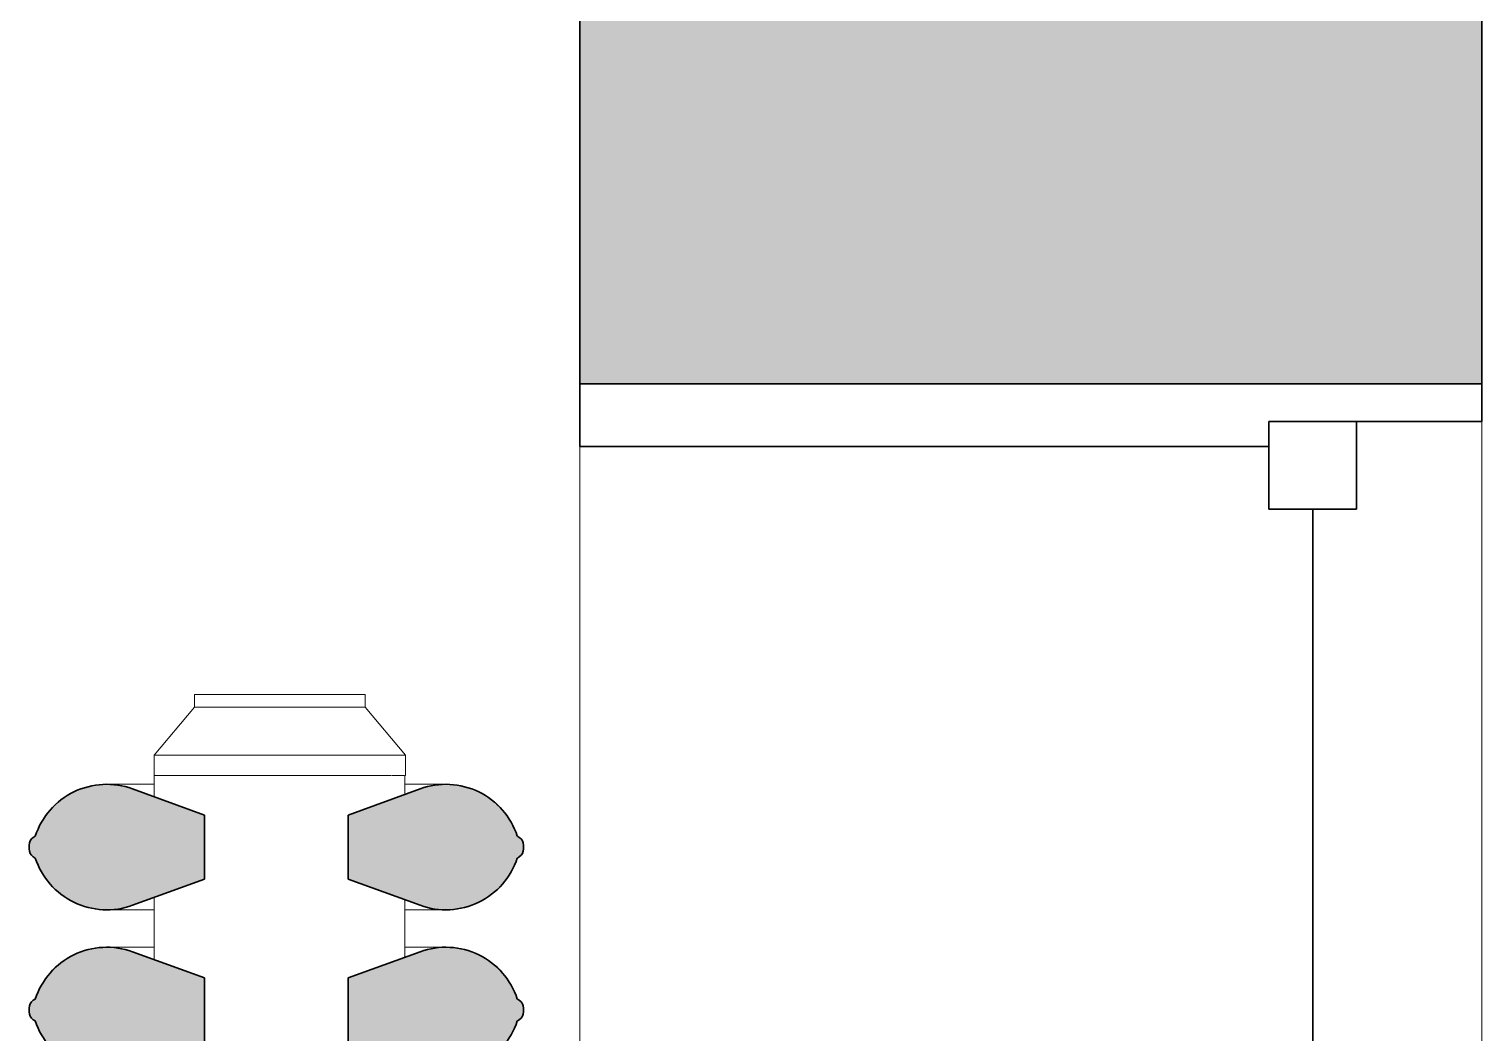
# Model space of a CAD drawing. Header units: inches. Extents: x -1176 to 1551, y -3558 to 978.
# Drawn here: x -783.03 to -754.04, y -249.13 to -229.11 of the extents above; entities that cross this region are included whole.
import ezdxf

# ---------------------------------------------------------------- set-up
doc = ezdxf.new("R2010")
doc.units = ezdxf.units.IN
doc.header["$MEASUREMENT"] = 0
doc.linetypes.add('Demolished', pattern=[0.1875, 0.125, -0.0625])
for name, color, linetype, lineweight in [('A-GENM', 13, 'Demolished', 9), ('A-GLAZ', 151, 'Continuous', 18), ('A-WALL', 113, 'Continuous', 18), ('A-WALL-PATT', 111, 'Continuous', 18)]:
    doc.layers.add(name, color=color, linetype=linetype, lineweight=lineweight)

# ---------------------------------------------------------------- blocks, each defined once
blk = doc.blocks.new('Double Hung - balcony windows 3_ 6_-6827319-1st Floor Demo')
at = {"layer": 'A-GLAZ', "color": 8, "lineweight": 30}
for p, q in [((-21, 9), (-20.25, 9)), ((-20.25, 4.75), (-20.25, 9)), ((-20.25, 6.5), (-20.25, 4.75)), ((-20.25, 6.5), (-18.5, 6.5)), ((-18.5, 6.5), (-18.5, 4.75)), ((-18.5, 5.625), (18.5, 5.625)), ((-20.25, 4.75), (-18.5, 4.75)), ((-20.25, 4.75), (-19.75, 4.75)), ((-19.75, -9), (-19.75, 4.75)), ((-19.75, -9), (-21, -9))]:
    blk.add_line(p, q, dxfattribs=at)
blk = doc.blocks.new('Cast_Iron_Radiator_8182 - Cast_Iron_Radiator_8182-7592503-1st Floor Demo')
at = {"layer": 'A-GENM', "linetype": 'Continuous'}
h = blk.add_hatch(color=7, dxfattribs=at)
h.paths.add_polyline_path([(-4.507, -3.546), (-4.509, -3.204), (-4.589, -2.87), (-5.111, -1.435), (-6.389, -1.435), (-6.911, -2.87), (-6.991, -3.204), (-6.993, -3.546), (-6.917, -3.881), (-6.767, -4.189), (-6.551, -4.455), (-6.28, -4.666), (-5.968, -4.809), (-5.913, -4.883), (-5.787, -4.933), (-5.713, -4.933), (-5.557, -4.848), (-5.532, -4.809), (-5.22, -4.666), (-4.949, -4.455), (-4.733, -4.189), (-4.583, -3.881)], flags=0)
h.paths.add_polyline_path([(-4.507, 3.546), (-4.583, 3.881), (-4.733, 4.189), (-4.949, 4.455), (-5.22, 4.666), (-5.532, 4.809), (-5.587, 4.883), (-5.713, 4.933), (-5.787, 4.933), (-5.943, 4.848), (-5.968, 4.809), (-6.28, 4.666), (-6.551, 4.455), (-6.767, 4.189), (-6.937, 3.793), (-6.993, 3.546), (-6.991, 3.204), (-6.911, 2.87), (-6.389, 1.435), (-5.111, 1.435), (-4.589, 2.87), (-4.509, 3.204)], flags=0)
h = blk.add_hatch(color=7, dxfattribs=at)
h.paths.add_polyline_path([(-1.257, -3.546), (-1.259, -3.204), (-1.339, -2.87), (-1.861, -1.435), (-3.139, -1.435), (-3.661, -2.87), (-3.741, -3.204), (-3.743, -3.546), (-3.667, -3.881), (-3.517, -4.189), (-3.233, -4.508), (-3.03, -4.666), (-2.718, -4.809), (-2.663, -4.883), (-2.537, -4.933), (-2.463, -4.933), (-2.307, -4.848), (-2.282, -4.809), (-1.97, -4.666), (-1.699, -4.455), (-1.483, -4.189), (-1.333, -3.881)], flags=0)
h.paths.add_polyline_path([(-1.257, 3.546), (-1.333, 3.881), (-1.483, 4.189), (-1.699, 4.455), (-1.97, 4.666), (-2.282, 4.809), (-2.337, 4.883), (-2.463, 4.933), (-2.537, 4.933), (-2.693, 4.848), (-2.718, 4.809), (-3.03, 4.666), (-3.301, 4.455), (-3.517, 4.189), (-3.687, 3.793), (-3.743, 3.546), (-3.741, 3.204), (-3.661, 2.87), (-3.139, 1.435), (-1.861, 1.435), (-1.339, 2.87), (-1.259, 3.204)], flags=0)
at = {"layer": 'A-GENM', "color": 8, "linetype": 'Continuous', "lineweight": 30}
for p, q in [((-5.787, 4.933), (-5.713, 4.933)), ((-2.537, 4.933), (-2.463, 4.933)), ((-5.968, 4.809), (-5.943, 4.848)), ((-5.557, 4.848), (-5.532, 4.809)), ((-2.718, 4.809), (-2.693, 4.848)), ((-2.307, 4.848), (-2.282, 4.809)), ((-6.911, 2.87), (-6.389, 1.435)), ((-4.589, 2.87), (-5.111, 1.435)), ((-3.661, 2.87), (-3.139, 1.435)), ((-5.111, 1.435), (-6.389, 1.435)), ((-1.861, 1.435), (-3.139, 1.435)), ((-6.911, -2.87), (-6.389, -1.435)), ((-5.111, -1.435), (-6.389, -1.435)), ((-4.589, -2.87), (-5.111, -1.435)), ((-3.661, -2.87), (-3.139, -1.435)), ((-1.861, -1.435), (-3.139, -1.435)), ((-5.968, -4.809), (-5.943, -4.848)), ((-5.557, -4.848), (-5.532, -4.809)), ((-2.718, -4.809), (-2.693, -4.848)), ((-2.307, -4.848), (-2.282, -4.809)), ((-5.787, -4.933), (-5.713, -4.933)), ((-2.537, -4.933), (-2.463, -4.933))]:
    blk.add_line(p, q, dxfattribs=at)
at = {"layer": 'A-GENM', "linetype": 'Continuous'}
for p, q in [((-7.584, 2.575), (-8.542, 1.771)), ((-7.179, 2.575), (-7.584, 2.575)), ((-7.584, -2.438), (-7.584, 2.575)), ((-7.179, 2.575), (-7.179, 2.565)), ((-6.799, 2.562), (-7.179, 2.562)), ((-7.179, 2.436), (-7.179, 2.551)), ((-7.179, 2.452), (-7.179, 2.301)), ((-3.549, 2.562), (-4.701, 2.562)), ((-7.179, 2.016), (-7.179, 2.287)), ((-7.179, 2.032), (-7.179, 1.615)), ((-8.542, 1.771), (-8.792, 1.771)), ((-8.792, 1.771), (-8.792, -1.635)), ((-8.542, 1.771), (-8.542, -1.635)), ((-7.179, 1.208), (-7.179, 1.604)), ((-7.179, 1.22), (-7.179, 0.828)), ((-7.179, 0.352), (-7.179, 0.825)), ((-7.179, 0.357), (-7.179, -0.194)), ((-7.179, -0.715), (-7.179, -0.19)), ((-7.179, -0.717), (-7.179, -1.06)), ((-7.179, -1.567), (-7.179, -1.051)), ((-8.792, -1.635), (-8.542, -1.635)), ((-8.542, -1.635), (-7.584, -2.438)), ((-7.179, -1.573), (-7.179, -1.704)), ((-7.179, -1.707), (-7.179, -1.792)), ((-7.179, -2.188), (-7.179, -1.784)), ((-7.179, -2.192), (-7.179, -2.296)), ((-7.179, -2.438), (-7.179, -2.291)), ((-7.584, -2.438), (-7.179, -2.438)), ((-7.179, -2.438), (-6.754, -2.438)), ((-4.746, -2.438), (-3.504, -2.438))]:
    blk.add_line(p, q, dxfattribs=at)
at = {"layer": 'A-GENM', "linetype": 'Continuous', "flags": 128}
for points in [[(-5.903, 4.892), (-5.897, 4.896), (-5.891, 4.901), (-5.885, 4.905), (-5.878, 4.909), (-5.872, 4.912), (-5.865, 4.915), (-5.858, 4.918), (-5.851, 4.921), (-5.844, 4.924), (-5.837, 4.926), (-5.83, 4.928), (-5.823, 4.929), (-5.816, 4.93), (-5.808, 4.931), (-5.801, 4.932)], [(-5.706, 4.932), (-5.698, 4.932), (-5.691, 4.931), (-5.683, 4.93), (-5.676, 4.929), (-5.669, 4.927), (-5.662, 4.925), (-5.655, 4.923), (-5.648, 4.921), (-5.641, 4.918), (-5.634, 4.915), (-5.627, 4.912), (-5.621, 4.908), (-5.614, 4.904), (-5.608, 4.9), (-5.602, 4.896), (-5.596, 4.891)], [(-2.653, 4.892), (-2.647, 4.896), (-2.641, 4.901), (-2.635, 4.905), (-2.628, 4.909), (-2.622, 4.912), (-2.615, 4.915), (-2.608, 4.918), (-2.601, 4.921), (-2.594, 4.924), (-2.587, 4.926), (-2.58, 4.928), (-2.573, 4.929), (-2.566, 4.93), (-2.558, 4.931), (-2.551, 4.932)], [(-2.456, 4.932), (-2.448, 4.932), (-2.441, 4.931), (-2.433, 4.93), (-2.426, 4.929), (-2.419, 4.927), (-2.412, 4.925), (-2.405, 4.923), (-2.398, 4.921), (-2.391, 4.918), (-2.384, 4.915), (-2.377, 4.912), (-2.371, 4.908), (-2.364, 4.904), (-2.358, 4.9), (-2.352, 4.896), (-2.346, 4.891)], [(-7.002, 3.383), (-7.001, 3.443), (-6.997, 3.503), (-6.991, 3.563), (-6.983, 3.622), (-6.972, 3.681), (-6.959, 3.74), (-6.943, 3.798), (-6.926, 3.855), (-6.906, 3.911), (-6.883, 3.967), (-6.859, 4.022), (-6.832, 4.076), (-6.804, 4.128), (-6.773, 4.18), (-6.74, 4.23), (-6.705, 4.279), (-6.668, 4.326), (-6.63, 4.372), (-6.589, 4.416), (-6.547, 4.459), (-6.503, 4.5), (-6.458, 4.539), (-6.411, 4.576), (-6.362, 4.612), (-6.312, 4.645), (-6.261, 4.677), (-6.209, 4.706), (-6.155, 4.733), (-6.101, 4.758), (-6.045, 4.781), (-5.989, 4.802)], [(-5.532, 4.809), (-5.475, 4.789), (-5.419, 4.767), (-5.365, 4.743), (-5.311, 4.716), (-5.258, 4.688), (-5.206, 4.657), (-5.156, 4.624), (-5.107, 4.59), (-5.059, 4.553), (-5.013, 4.515), (-4.969, 4.474), (-4.926, 4.432), (-4.885, 4.389), (-4.846, 4.343), (-4.808, 4.296), (-4.773, 4.248), (-4.739, 4.198), (-4.707, 4.147), (-4.678, 4.095), (-4.651, 4.042), (-4.625, 3.987), (-4.602, 3.932), (-4.581, 3.876), (-4.563, 3.819), (-4.547, 3.761), (-4.533, 3.703), (-4.521, 3.644), (-4.512, 3.585), (-4.505, 3.525), (-4.5, 3.465), (-4.498, 3.405), (-4.498, 3.383)], [(-3.752, 3.383), (-3.751, 3.443), (-3.747, 3.503), (-3.741, 3.563), (-3.733, 3.622), (-3.722, 3.681), (-3.709, 3.74), (-3.693, 3.798), (-3.676, 3.855), (-3.656, 3.911), (-3.633, 3.967), (-3.609, 4.022), (-3.582, 4.076), (-3.554, 4.128), (-3.523, 4.18), (-3.49, 4.23), (-3.455, 4.279), (-3.418, 4.326), (-3.38, 4.372), (-3.339, 4.416), (-3.297, 4.459), (-3.253, 4.5), (-3.208, 4.539), (-3.161, 4.576), (-3.112, 4.612), (-3.062, 4.645), (-3.011, 4.677), (-2.959, 4.706), (-2.905, 4.733), (-2.851, 4.758), (-2.795, 4.781), (-2.739, 4.802)], [(-2.282, 4.809), (-2.225, 4.789), (-2.169, 4.767), (-2.115, 4.743), (-2.061, 4.716), (-2.008, 4.688)], [(-7.002, 2.571), (-7.002, 2.642), (-7.002, 2.71), (-7.002, 2.775), (-7.002, 2.837), (-7.002, 2.896), (-7.002, 2.952), (-7.002, 3.005), (-7.002, 3.055), (-7.002, 3.102), (-7.002, 3.145), (-7.002, 3.185), (-7.002, 3.221), (-7.002, 3.254), (-7.002, 3.283), (-7.002, 3.309), (-7.002, 3.33), (-7.002, 3.348), (-7.002, 3.363), (-7.002, 3.373), (-7.002, 3.38), (-7.002, 3.383), (-7.002, 3.383)], [(-4.498, 3.383), (-4.498, 3.381), (-4.498, 3.375), (-4.498, 3.366), (-4.498, 3.353), (-4.498, 3.336), (-4.498, 3.315), (-4.498, 3.29), (-4.498, 3.262), (-4.498, 3.23), (-4.498, 3.195), (-4.498, 3.156), (-4.498, 3.114), (-4.498, 3.068), (-4.498, 3.019), (-4.498, 2.967), (-4.498, 2.911), (-4.498, 2.853), (-4.498, 2.792), (-4.498, 2.727), (-4.498, 2.66), (-4.498, 2.591), (-4.498, 2.562)], [(-3.752, 2.571), (-3.752, 2.642), (-3.752, 2.71), (-3.752, 2.775), (-3.752, 2.837), (-3.752, 2.896), (-3.752, 2.952), (-3.752, 3.005), (-3.752, 3.055), (-3.752, 3.102), (-3.752, 3.145), (-3.752, 3.185), (-3.752, 3.221), (-3.752, 3.254), (-3.752, 3.283), (-3.752, 3.309), (-3.752, 3.33), (-3.752, 3.348), (-3.752, 3.363), (-3.752, 3.373), (-3.752, 3.38), (-3.752, 3.383), (-3.752, 3.383)], [(-7.002, -3.383), (-7.002, -3.381), (-7.002, -3.375), (-7.002, -3.366), (-7.002, -3.353), (-7.002, -3.336), (-7.002, -3.315), (-7.002, -3.29), (-7.002, -3.262), (-7.002, -3.23), (-7.002, -3.195), (-7.002, -3.156), (-7.002, -3.114), (-7.002, -3.068), (-7.002, -3.019), (-7.002, -2.967), (-7.002, -2.911), (-7.002, -2.853), (-7.002, -2.792), (-7.002, -2.727), (-7.002, -2.66), (-7.002, -2.591), (-7.002, -2.518), (-7.002, -2.444)], [(-4.498, -2.438), (-4.498, -2.498), (-4.498, -2.571), (-4.498, -2.642), (-4.498, -2.71), (-4.498, -2.775), (-4.498, -2.837), (-4.498, -2.896), (-4.498, -2.952), (-4.498, -3.005), (-4.498, -3.055), (-4.498, -3.102), (-4.498, -3.145), (-4.498, -3.185), (-4.498, -3.221), (-4.498, -3.254), (-4.498, -3.283), (-4.498, -3.309), (-4.498, -3.33), (-4.498, -3.348), (-4.498, -3.363), (-4.498, -3.373), (-4.498, -3.38), (-4.498, -3.383), (-4.498, -3.383)], [(-3.752, -3.383), (-3.752, -3.381), (-3.752, -3.375), (-3.752, -3.366), (-3.752, -3.353), (-3.752, -3.336), (-3.752, -3.315), (-3.752, -3.29), (-3.752, -3.262), (-3.752, -3.23), (-3.752, -3.195), (-3.752, -3.156), (-3.752, -3.114), (-3.752, -3.068), (-3.752, -3.019), (-3.752, -2.967), (-3.752, -2.911), (-3.752, -2.853), (-3.752, -2.792), (-3.752, -2.727), (-3.752, -2.66), (-3.752, -2.591), (-3.752, -2.518), (-3.752, -2.444)], [(-5.968, -4.809), (-6.025, -4.789), (-6.081, -4.767), (-6.135, -4.743), (-6.189, -4.716), (-6.242, -4.688), (-6.294, -4.657), (-6.344, -4.624), (-6.393, -4.59), (-6.441, -4.553), (-6.487, -4.515), (-6.531, -4.474), (-6.574, -4.432), (-6.615, -4.389), (-6.654, -4.343), (-6.692, -4.296), (-6.727, -4.248), (-6.761, -4.198), (-6.793, -4.147), (-6.822, -4.095), (-6.849, -4.042), (-6.875, -3.987), (-6.898, -3.932), (-6.919, -3.876), (-6.937, -3.819), (-6.953, -3.761), (-6.967, -3.703), (-6.979, -3.644), (-6.988, -3.585), (-6.995, -3.525), (-7, -3.465), (-7.002, -3.405), (-7.002, -3.383)], [(-4.498, -3.383), (-4.499, -3.443), (-4.503, -3.503), (-4.509, -3.563), (-4.517, -3.622), (-4.528, -3.681), (-4.541, -3.74), (-4.557, -3.798), (-4.574, -3.855), (-4.594, -3.911), (-4.617, -3.967), (-4.641, -4.022), (-4.668, -4.076), (-4.696, -4.128), (-4.727, -4.18), (-4.76, -4.23), (-4.795, -4.279), (-4.832, -4.326), (-4.87, -4.372), (-4.911, -4.416), (-4.953, -4.459), (-4.997, -4.5), (-5.042, -4.539), (-5.089, -4.576), (-5.138, -4.612), (-5.188, -4.645), (-5.239, -4.677), (-5.291, -4.706), (-5.345, -4.733), (-5.399, -4.758), (-5.455, -4.781), (-5.511, -4.802)], [(-2.718, -4.809), (-2.775, -4.789), (-2.831, -4.767), (-2.885, -4.743), (-2.939, -4.716), (-2.992, -4.688), (-3.044, -4.657), (-3.094, -4.624), (-3.143, -4.59), (-3.191, -4.553), (-3.237, -4.515), (-3.281, -4.474), (-3.324, -4.432), (-3.365, -4.389), (-3.404, -4.343), (-3.442, -4.296), (-3.477, -4.248), (-3.511, -4.198), (-3.543, -4.147), (-3.572, -4.095), (-3.599, -4.042), (-3.625, -3.987), (-3.648, -3.932), (-3.669, -3.876), (-3.687, -3.819), (-3.703, -3.761), (-3.717, -3.703), (-3.729, -3.644), (-3.738, -3.585), (-3.745, -3.525), (-3.75, -3.465), (-3.752, -3.405), (-3.752, -3.383)], [(-2.041, -4.706), (-2.095, -4.733), (-2.149, -4.758), (-2.205, -4.781), (-2.261, -4.802)], [(-5.794, -4.932), (-5.802, -4.932), (-5.809, -4.931), (-5.817, -4.93), (-5.824, -4.929), (-5.831, -4.927), (-5.838, -4.925), (-5.845, -4.923), (-5.852, -4.921), (-5.859, -4.918), (-5.866, -4.915), (-5.873, -4.912), (-5.879, -4.908), (-5.886, -4.904), (-5.892, -4.9), (-5.898, -4.896), (-5.904, -4.891)], [(-5.597, -4.892), (-5.603, -4.896), (-5.609, -4.901), (-5.615, -4.905), (-5.622, -4.909), (-5.628, -4.912), (-5.635, -4.915), (-5.642, -4.918), (-5.649, -4.921), (-5.656, -4.924), (-5.663, -4.926), (-5.67, -4.928), (-5.677, -4.929), (-5.684, -4.93), (-5.692, -4.931), (-5.699, -4.932)], [(-2.544, -4.932), (-2.552, -4.932), (-2.559, -4.931), (-2.567, -4.93), (-2.574, -4.929), (-2.581, -4.927), (-2.588, -4.925), (-2.595, -4.923), (-2.602, -4.921), (-2.609, -4.918), (-2.616, -4.915), (-2.623, -4.912), (-2.629, -4.908), (-2.636, -4.904), (-2.642, -4.9), (-2.648, -4.896), (-2.654, -4.891)], [(-2.347, -4.892), (-2.353, -4.896), (-2.359, -4.901), (-2.365, -4.905), (-2.372, -4.909), (-2.378, -4.912), (-2.385, -4.915), (-2.392, -4.918), (-2.399, -4.921), (-2.406, -4.924), (-2.413, -4.926), (-2.42, -4.928), (-2.427, -4.929), (-2.434, -4.93), (-2.442, -4.931), (-2.449, -4.932)]]:
    blk.add_lwpolyline(points, dxfattribs=at)
at = {"layer": 'A-GENM', "color": 8, "linetype": 'Continuous', "lineweight": 30}
for centre, radius, start, end in [((-5.787, 4.747), 0.186, 90, 147), ((-5.713, 4.747), 0.186, 33, 90), ((-2.537, 4.747), 0.186, 90, 147), ((-2.463, 4.747), 0.186, 33, 90), ((-5.502, 3.383), 1.5, 108.1106, 200), ((-5.998, 3.383), 1.5, 340, 71.8894), ((-2.252, 3.383), 1.5, 108.1106, 200), ((-2.748, 3.383), 1.5, 340, 71.8894), ((-5.502, -3.383), 1.5, 160, 251.8894), ((-5.998, -3.383), 1.5, 288.1106, 20), ((-2.252, -3.383), 1.5, 160, 251.8894), ((-2.748, -3.383), 1.5, 288.1106, 20), ((-5.787, -4.747), 0.186, 213, 270), ((-5.713, -4.747), 0.186, 270, 327), ((-2.537, -4.747), 0.186, 213, 270), ((-2.463, -4.747), 0.186, 270, 327)]:
    blk.add_arc(centre, radius, start, end, dxfattribs=at)

msp = doc.modelspace()

# ---------------------------------------------------------------- hatches: boundary and pattern name
at = {"layer": 'A-WALL-PATT'}
h = msp.add_hatch(color=250, dxfattribs=at)
h.paths.add_polyline_path([(-754.043, -1262.185), (-754.043, -1160.484), (-772.043, -1160.484), (-772.043, -1262.185), (-756.674, -1262.185)], flags=0)
h.paths.add_polyline_path([(-754.043, -1120.484), (-754.043, -1093.301), (-772.043, -1093.301), (-772.043, -1120.484), (-756.674, -1120.484)], flags=0)
h.paths.add_polyline_path([(-756.674, -1053.301), (-754.043, -1053.301), (-754.043, -1004.185), (-772.043, -1004.185), (-772.043, -1053.301)], flags=0)
h.paths.add_polyline_path([(-772.043, -962.185), (-754.043, -962.185), (-754.043, -860.185), (-772.043, -860.185), (-772.043, -900.735)], flags=0)
h.paths.add_polyline_path([(-756.674, -818.185), (-754.043, -818.185), (-754.043, -716.185), (-772.043, -716.185), (-772.043, -818.185), (-768.428, -818.185)], flags=0)
h.paths.add_polyline_path([(-756.674, -674.185), (-754.043, -674.185), (-754.043, -570.995), (-772.043, -570.995), (-772.043, -674.185)], flags=0)
h.paths.add_polyline_path([(-772.043, -530.745), (-754.043, -530.745), (-754.043, -428.185), (-772.043, -428.185), (-772.043, -458.343)], flags=0)
h.paths.add_polyline_path([(-754.043, -386.185), (-754.043, -278.185), (-772.043, -278.185), (-772.043, -386.185)], flags=0)
h.paths.add_polyline_path([(-756.674, -236.185), (-754.043, -236.185), (-754.043, -129.093), (-772.043, -129.093), (-772.043, -236.185)], flags=0)
h.paths.add_polyline_path([(-756.674, -88.745), (-754.043, -88.745), (-754.043, 16.255), (-772.043, 16.255), (-772.043, -88.745)], flags=0)

# ---------------------------------------------------------------- linework, layer by layer
at = {"layer": 'A-WALL', "color": 8, "lineweight": 30}
for p, q in [((-754.043, -236.185), (-754.043, -129.093)), ((-772.043, -173.927), (-772.043, -236.185)), ((-754.043, -236.185), (-772.043, -236.185))]:
    msp.add_line(p, q, dxfattribs=at)
at = {"layer": 'A-WALL', "lineweight": 9}
for p, q in [((-772.043, -278.185), (-772.043, -236.185)), ((-754.043, -236.185), (-754.043, -278.185))]:
    msp.add_line(p, q, dxfattribs=at)

# ---------------------------------------------------------------- block references
at = {"layer": 'A-GENM', "linetype": 'Continuous', "rotation": 270.0000000000002}
msp.add_blockref('Cast_Iron_Radiator_8182 - Cast_Iron_Radiator_8182-7592503-1st Floor Demo', (-778.098, -251.175), dxfattribs=at)
at = {"layer": 'A-GLAZ', "rotation": 269.9999999999999}
msp.add_blockref('Double Hung - balcony windows 3_ 6_-6827319-1st Floor Demo', (-763.043, -257.185), dxfattribs=at)

doc.saveas('drawing.dxf')
